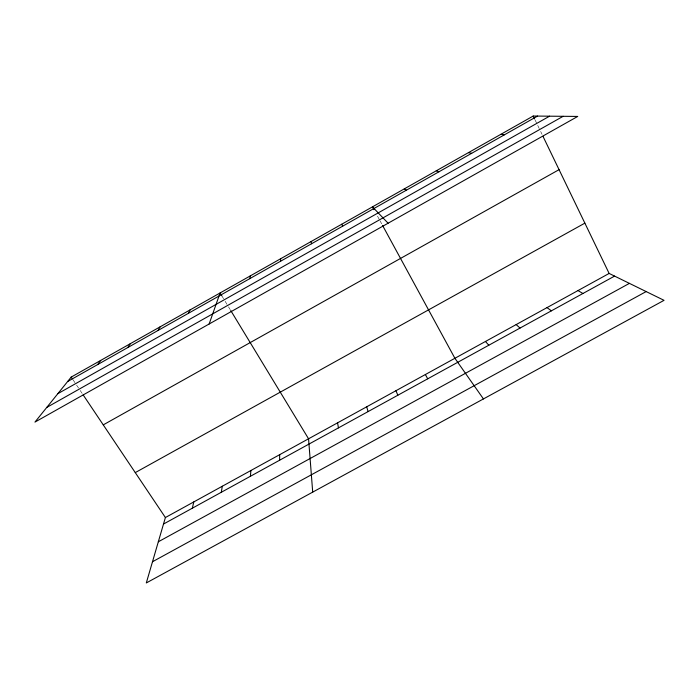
<?xml version="1.0" encoding="UTF-8"?>
<svg xmlns="http://www.w3.org/2000/svg" width="699" height="699" viewBox="0 0 699 699"><rect width="100%" height="100%" fill="white"/><g stroke="black" fill="none" stroke-linecap="round" stroke-linejoin="round"><path stroke-width="0.52" stroke-dasharray="3.5 2.62" d="M73.002 379.758L75.999 384.214M76.593 385.114L79.581 389.57M80.184 390.461L82.569 394.026M221.775 295.738L224.58 300.369M225.148 301.295L227.953 305.926M228.521 306.852L230.207 309.64M377.504 216.148L379.522 219.862M380.029 220.788L382.047 224.501M535.058 119.905L540.187 130.521M540.65 131.482L542.048 134.374"/><path stroke-width="1.05" d="M279.617 460.222L279.679 454.682M280.561 261.251L280.605 258.77M250.391 476.29L250.915 470.497M221.303 492.279L222.291 486.251M249.709 278.683L250.277 275.904M192.339 508.199L193.789 501.926M609.135 273.44L165.401 517.54L146.301 582.957L664.05 300.334L609.135 273.44L542.974 136.305M209.132 324.004L220.089 292.96L221.775 295.738M188.45 313.283L190.041 309.945M158.035 330.47L160.123 326.844M127.76 347.569L130.355 343.663M97.624 364.59L100.717 360.413M71.211 377.084L34.95 422.091L577.732 116.436L533.197 116.043L71.211 377.084L72.408 378.867M67.628 381.532L537.575 116.078M57.834 393.686L549.563 116.183M46.772 407.412L563.149 116.305M103.26 424.87L559.069 169.656M135.274 472.603L584.871 223.138M163.505 524.049L614.578 276.096M158.323 541.786L629.415 283.366M152.504 561.734L646.164 291.57M500.737 134.383L504.538 134.741M468.435 152.635L471.659 153.317M436.281 170.801L438.937 171.797M578.003 290.566L582.914 293.501M404.293 188.879L406.39 190.18M547.02 307.612L551.397 310.828M516.168 324.581L520.03 328.076M388.111 223.217L372.453 206.869L373.965 209.656M485.464 341.47L488.811 345.236M483.437 398.928L454.9 358.281L382.554 225.428M83.172 394.918L165.401 517.54M230.766 310.566L308.556 438.789L312.706 492.122M425.376 374.533L427.709 378.814M341.689 224.248L342.702 226.153M533.197 116.043L534.595 118.935M395.975 390.697L397.827 395.25M366.704 406.801L368.076 411.597M311.081 241.548L311.562 243.75M337.565 422.834L338.456 427.884"/></g></svg>
